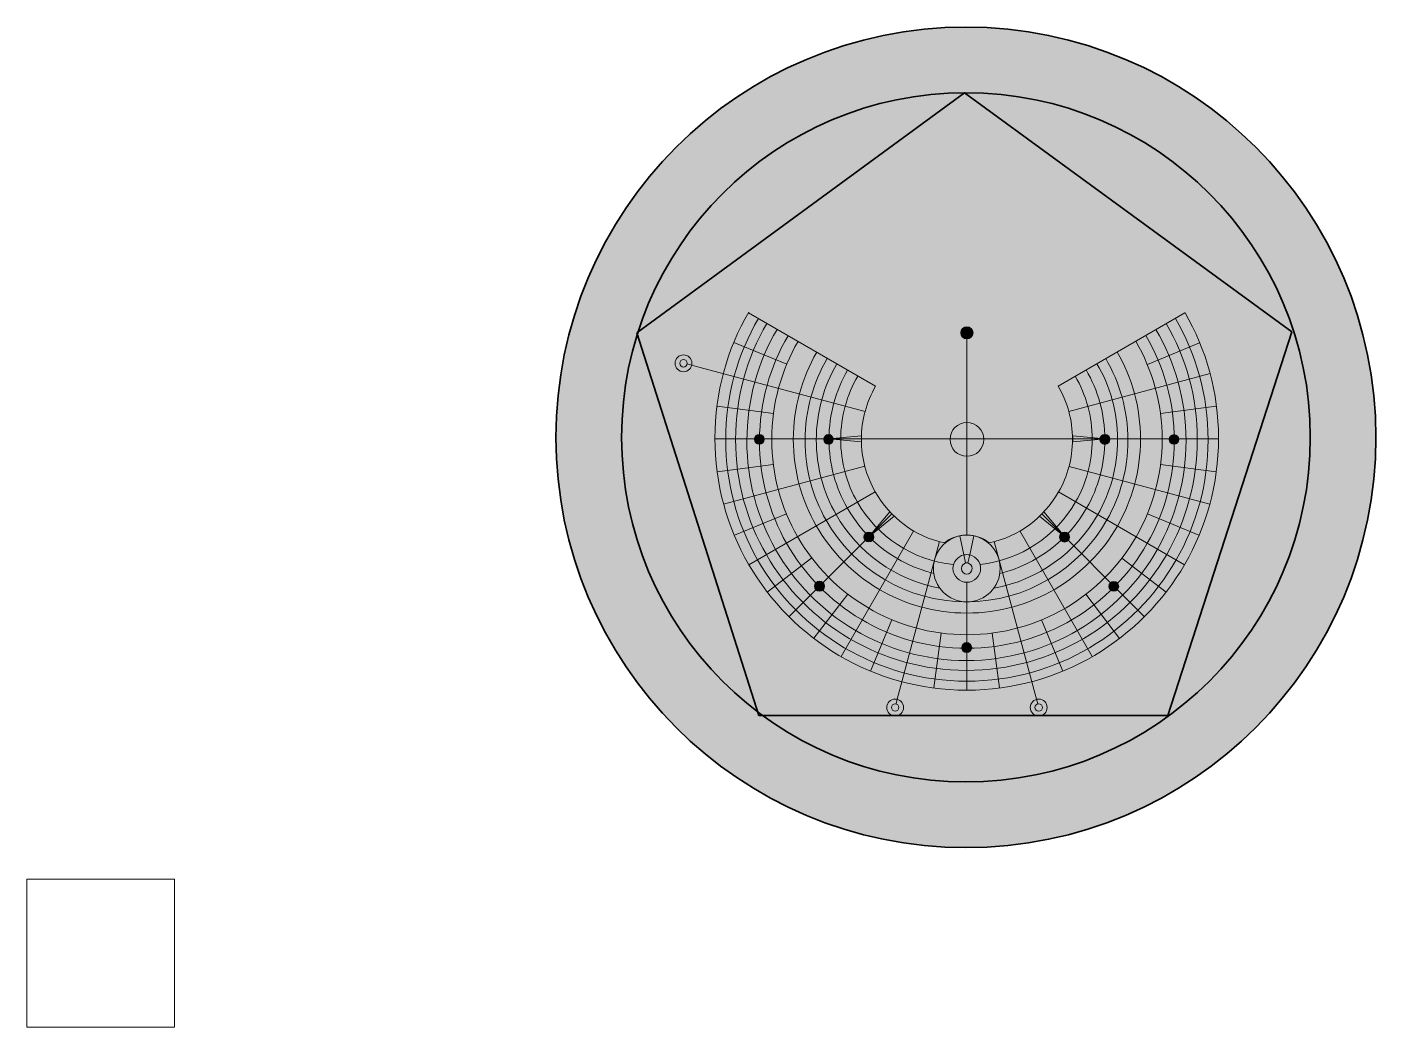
# Model space of a CAD drawing. Header units: millimetres. Extents: x 47.7 to 129.9, y -184.5 to -123.6.
import ezdxf

# ---------------------------------------------------------------- set-up
doc = ezdxf.new("R2010")
doc.units = ezdxf.units.MM
doc.header["$MEASUREMENT"] = 0
doc.layers.add('Layer 1', color=7, linetype='Continuous', lineweight=0)
doc.layers.add('Layer 2', color=7, linetype='Continuous', lineweight=0)
picture_1 = doc.add_image_def('image1.png', size_in_pixel=(300, 300))

# ---------------------------------------------------------------- blocks, each defined once
blk = doc.blocks.new('Block_0')
at = {"layer": 'Layer 2', "color": 7, "lineweight": 35}
for p, q in [((104.843, -127.574), (84.852, -142.21)), ((124.788, -142.153), (104.843, -127.574)), ((84.852, -142.21), (92.283, -165.525)), ((117.244, -165.525), (124.788, -142.153)), ((92.283, -165.525), (117.244, -165.525))]:
    blk.add_line(p, q, dxfattribs=at)

msp = doc.modelspace()

# ---------------------------------------------------------------- hatches: boundary and pattern name
at = {"layer": 'Layer 1'}
h = msp.add_hatch(color=7, dxfattribs=at)
h.dxf.hatch_style = 2
edge = h.paths.add_edge_path()
edge.add_arc((104.983, -142.203), 0.372, 0, 360)
h = msp.add_hatch(color=7, dxfattribs=at)
h.dxf.hatch_style = 2
edge = h.paths.add_edge_path()
edge.add_spline(control_points=[(87.701, -144.291), (87.574, -144.291), (87.472, -144.189), (87.472, -144.062), (87.472, -143.936), (87.574, -143.833), (87.701, -143.833), (87.827, -143.833), (87.93, -143.936), (87.93, -144.062), (87.93, -144.189), (87.827, -144.291), (87.701, -144.291)], knot_values=[0, 0, 0, 0, 1, 1, 1, 2, 2, 2, 3, 3, 3, 4, 4, 4, 4], degree=3, periodic=0)
edge = h.paths.add_edge_path()
edge.add_spline(control_points=[(87.701, -143.547), (87.416, -143.547), (87.186, -143.778), (87.186, -144.062), (87.186, -144.347), (87.416, -144.577), (87.701, -144.577), (87.985, -144.577), (88.216, -144.347), (88.216, -144.062), (88.216, -143.778), (87.985, -143.547), (87.701, -143.547)], knot_values=[0, 0, 0, 0, 1, 1, 1, 2, 2, 2, 3, 3, 3, 4, 4, 4, 4], degree=3, periodic=0)
h = msp.add_hatch(color=7, dxfattribs=at)
h.dxf.hatch_style = 2
edge = h.paths.add_edge_path()
edge.add_arc((104.983, -148.698), 1.03, 0, 360)
h = msp.add_hatch(color=7, dxfattribs=at)
h.dxf.hatch_style = 2
edge = h.paths.add_edge_path()
edge.add_arc((92.328, -148.698), 0.298, 0, 360)
h = msp.add_hatch(color=7, dxfattribs=at)
h.dxf.hatch_style = 2
edge = h.paths.add_edge_path()
edge.add_arc((96.542, -148.698), 0.292, 0, 360)
h = msp.add_hatch(color=7, dxfattribs=at)
h.dxf.hatch_style = 2
edge = h.paths.add_edge_path()
edge.add_spline(control_points=[(96.571, -148.669), (96.571, -148.669), (98.548, -148.483), (98.548, -148.483), (98.546, -148.543), (98.545, -148.605), (98.545, -148.669), (98.545, -148.733), (98.546, -148.795), (98.548, -148.855), (98.548, -148.855), (96.571, -148.669), (96.571, -148.669)], knot_values=[0, 0, 0, 0, 1, 1, 1, 2, 2, 2, 3, 3, 3, 4, 4, 4, 4], degree=3, periodic=0)
h = msp.add_hatch(color=7, dxfattribs=at)
h.dxf.hatch_style = 2
edge = h.paths.add_edge_path()
edge.add_spline(control_points=[(113.412, -148.669), (113.412, -148.669), (111.435, -148.483), (111.435, -148.483), (111.436, -148.543), (111.437, -148.605), (111.437, -148.669), (111.437, -148.733), (111.436, -148.795), (111.435, -148.855), (111.435, -148.855), (113.412, -148.669), (113.412, -148.669)], knot_values=[0, 0, 0, 0, 1, 1, 1, 2, 2, 2, 3, 3, 3, 4, 4, 4, 4], degree=3, periodic=0)
h = msp.add_hatch(color=7, dxfattribs=at)
h.dxf.hatch_style = 2
edge = h.paths.add_edge_path()
edge.add_arc((113.395, -148.698), 0.303, 0, 360)
h = msp.add_hatch(color=7, dxfattribs=at)
h.dxf.hatch_style = 2
edge = h.paths.add_edge_path()
edge.add_arc((117.61, -148.698), 0.289, 0, 360)
h = msp.add_hatch(color=7, dxfattribs=at)
h.dxf.hatch_style = 2
edge = h.paths.add_edge_path()
edge.add_spline(control_points=[(99.006, -154.633), (99.006, -154.633), (100.273, -153.103), (100.273, -153.103), (100.314, -153.147), (100.357, -153.192), (100.402, -153.237), (100.447, -153.282), (100.492, -153.325), (100.536, -153.367), (100.536, -153.367), (99.006, -154.633), (99.006, -154.633)], knot_values=[0, 0, 0, 0, 1, 1, 1, 2, 2, 2, 3, 3, 3, 4, 4, 4, 4], degree=3, periodic=0)
h = msp.add_hatch(color=7, dxfattribs=at)
h.dxf.hatch_style = 2
edge = h.paths.add_edge_path()
edge.add_spline(control_points=[(110.948, -154.633), (110.948, -154.633), (109.681, -153.103), (109.681, -153.103), (109.64, -153.147), (109.597, -153.192), (109.552, -153.237), (109.507, -153.282), (109.462, -153.325), (109.418, -153.367), (109.418, -153.367), (110.948, -154.633), (110.948, -154.633)], knot_values=[0, 0, 0, 0, 1, 1, 1, 2, 2, 2, 3, 3, 3, 4, 4, 4, 4], degree=3, periodic=0)
h = msp.add_hatch(color=7, dxfattribs=at)
h.dxf.hatch_style = 2
edge = h.paths.add_edge_path()
edge.add_arc((99.003, -154.649), 0.3, 0, 360)
h = msp.add_hatch(color=7, dxfattribs=at)
h.dxf.hatch_style = 2
edge = h.paths.add_edge_path()
edge.add_spline(control_points=[(105.401, -154.575), (105.401, -154.575), (105.152, -155.741), (105.152, -155.741), (105.152, -155.741), (105.048, -156.227), (105.048, -156.227), (105.025, -156.222), (105.001, -156.218), (104.976, -156.218), (104.951, -156.218), (104.927, -156.222), (104.904, -156.227), (104.904, -156.227), (104.8, -155.741), (104.8, -155.741), (104.8, -155.741), (104.551, -154.575), (104.551, -154.575), (104.662, -154.551), (104.801, -154.532), (104.961, -154.53), (105.135, -154.529), (105.284, -154.55), (105.401, -154.575)], knot_values=[0, 0, 0, 0, 1, 1, 1, 2, 2, 2, 3, 3, 3, 4, 4, 4, 5, 5, 5, 6, 6, 6, 7, 7, 7, 8, 8, 8, 8], degree=3, periodic=0)
h = msp.add_hatch(color=7, dxfattribs=at)
h.dxf.hatch_style = 2
edge = h.paths.add_edge_path()
edge.add_arc((110.935, -154.649), 0.303, 0, 360)
h = msp.add_hatch(color=7, dxfattribs=at)
h.dxf.hatch_style = 2
edge = h.paths.add_edge_path()
edge.add_spline(control_points=[(104.976, -156.911), (104.799, -156.911), (104.656, -156.756), (104.656, -156.565), (104.656, -156.4), (104.762, -156.263), (104.904, -156.227), (104.927, -156.222), (104.951, -156.218), (104.976, -156.218), (105.001, -156.218), (105.025, -156.222), (105.048, -156.227), (105.19, -156.263), (105.296, -156.4), (105.296, -156.565), (105.296, -156.756), (105.153, -156.911), (104.976, -156.911)], knot_values=[0, 0, 0, 0, 1, 1, 1, 2, 2, 2, 3, 3, 3, 4, 4, 4, 5, 5, 5, 6, 6, 6, 6], degree=3, periodic=0)
edge = h.paths.add_edge_path()
edge.add_spline(control_points=[(105.152, -155.741), (105.095, -155.728), (105.036, -155.722), (104.976, -155.722), (104.916, -155.722), (104.857, -155.728), (104.8, -155.741), (104.419, -155.821), (104.133, -156.159), (104.133, -156.565), (104.133, -157.03), (104.51, -157.408), (104.976, -157.408), (105.441, -157.408), (105.819, -157.03), (105.819, -156.565), (105.819, -156.16), (105.533, -155.821), (105.152, -155.741)], knot_values=[0, 0, 0, 0, 1, 1, 1, 2, 2, 2, 3, 3, 3, 4, 4, 4, 5, 5, 5, 6, 6, 6, 6], degree=3, periodic=0)
h = msp.add_hatch(color=7, dxfattribs=at)
h.dxf.hatch_style = 2
edge = h.paths.add_edge_path()
edge.add_arc((95.993, -157.648), 0.306, 0, 360)
h = msp.add_hatch(color=7, dxfattribs=at)
h.dxf.hatch_style = 2
edge = h.paths.add_edge_path()
edge.add_arc((113.939, -157.654), 0.298, 0, 360)
h = msp.add_hatch(color=7, dxfattribs=at)
h.dxf.hatch_style = 2
edge = h.paths.add_edge_path()
edge.add_arc((104.969, -161.388), 0.306, 0, 360)
h = msp.add_hatch(color=7, dxfattribs=at)
h.dxf.hatch_style = 2
edge = h.paths.add_edge_path()
edge.add_spline(control_points=[(100.605, -165.265), (100.479, -165.265), (100.376, -165.162), (100.376, -165.036), (100.376, -164.909), (100.479, -164.807), (100.605, -164.807), (100.732, -164.807), (100.834, -164.909), (100.834, -165.036), (100.834, -165.162), (100.732, -165.265), (100.605, -165.265)], knot_values=[0, 0, 0, 0, 1, 1, 1, 2, 2, 2, 3, 3, 3, 4, 4, 4, 4], degree=3, periodic=0)
edge = h.paths.add_edge_path()
edge.add_spline(control_points=[(100.605, -164.521), (100.321, -164.521), (100.09, -164.751), (100.09, -165.036), (100.09, -165.32), (100.321, -165.551), (100.605, -165.551), (100.89, -165.551), (101.12, -165.32), (101.12, -165.036), (101.12, -164.751), (100.89, -164.521), (100.605, -164.521)], knot_values=[0, 0, 0, 0, 1, 1, 1, 2, 2, 2, 3, 3, 3, 4, 4, 4, 4], degree=3, periodic=0)
h = msp.add_hatch(color=7, dxfattribs=at)
h.dxf.hatch_style = 2
edge = h.paths.add_edge_path()
edge.add_spline(control_points=[(109.361, -165.265), (109.234, -165.265), (109.132, -165.162), (109.132, -165.036), (109.132, -164.909), (109.234, -164.807), (109.361, -164.807), (109.487, -164.807), (109.59, -164.909), (109.59, -165.036), (109.59, -165.162), (109.487, -165.265), (109.361, -165.265)], knot_values=[0, 0, 0, 0, 1, 1, 1, 2, 2, 2, 3, 3, 3, 4, 4, 4, 4], degree=3, periodic=0)
edge = h.paths.add_edge_path()
edge.add_spline(control_points=[(109.361, -164.521), (109.076, -164.521), (108.846, -164.751), (108.846, -165.036), (108.846, -165.32), (109.076, -165.551), (109.361, -165.551), (109.645, -165.551), (109.876, -165.32), (109.876, -165.036), (109.876, -164.751), (109.645, -164.521), (109.361, -164.521)], knot_values=[0, 0, 0, 0, 1, 1, 1, 2, 2, 2, 3, 3, 3, 4, 4, 4, 4], degree=3, periodic=0)
at = {"layer": 'Layer 2'}
h = msp.add_hatch(color=7, dxfattribs=at)
h.dxf.hatch_style = 2
edge = h.paths.add_edge_path()
edge.add_arc((104.923, -148.574), 25, 0, 360)

# ---------------------------------------------------------------- linework, layer by layer
at = {"layer": 'Layer 1', "color": 7, "lineweight": 18}
for p, q in [((93.991, -144.122), (90.777, -142.79)), ((119.161, -142.808), (115.985, -144.124)), ((98.769, -147.008), (88.639, -144.294)), ((119.819, -144.69), (111.195, -147.001)), ((93.184, -147.118), (89.747, -146.665)), ((120.191, -146.665), (116.781, -147.114)), ((89.618, -148.669), (120.32, -148.669)), ((93.177, -150.221), (89.747, -150.673)), ((98.755, -150.334), (90.147, -152.64)), ((119.79, -152.64), (111.209, -150.341)), ((120.191, -150.673), (116.789, -150.225)), ((99.391, -151.889), (91.692, -156.334)), ((118.245, -156.334), (110.568, -151.902)), ((93.971, -153.225), (90.805, -154.536)), ((100.409, -153.229), (94.139, -159.499)), ((115.799, -159.499), (109.542, -153.243)), ((119.132, -154.536), (115.991, -153.235)), ((101.741, -154.26), (97.312, -161.931)), ((112.626, -161.931), (108.204, -154.273)), ((95.52, -155.919), (92.808, -158)), ((117.129, -158), (114.435, -155.933)), ((105.605, -157.087), (105.604, -157.087)), ((104.983, -157.41), (104.969, -163.991)), ((97.714, -158.124), (95.649, -160.815)), ((114.297, -160.825), (112.234, -158.138)), ((100.404, -159.688), (99.108, -162.818)), ((110.829, -162.818), (109.537, -159.698)), ((103.412, -160.498), (102.97, -163.848)), ((106.967, -163.848), (106.526, -160.501))]:
    msp.add_line(p, q, dxfattribs=at)
for points in [[(104.975, -154.535), (104.979, -148.669), (104.983, -142.203)], [(88.639, -144.294), (88.203, -144.177), (87.926, -144.102)], [(104.969, -148.669), (104.975, -148.679), (104.975, -148.68), (104.976, -148.681)], [(104.969, -148.669), (104.973, -148.673), (104.977, -148.677)], [(104.971, -148.665), (104.973, -148.673), (104.975, -148.679), (104.975, -148.68), (104.976, -148.682), (104.976, -148.682)], [(104.551, -154.575)], [(100.664, -164.814), (100.738, -164.538), (103.309, -154.916)], [(106.648, -154.918), (109.227, -164.538), (109.302, -164.814)]]:
    msp.add_lwpolyline(points, dxfattribs=at)
for centre, radius in [((104.983, -142.203), 0.372), ((104.983, -148.698), 1.03), ((92.328, -148.698), 0.298), ((96.542, -148.698), 0.292), ((113.395, -148.698), 0.303), ((117.61, -148.698), 0.289), ((99.003, -154.649), 0.3), ((104.976, -156.565), 2.034), ((110.935, -154.649), 0.303), ((95.993, -157.648), 0.306), ((113.939, -157.654), 0.298), ((104.969, -161.388), 0.306)]:
    msp.add_circle(centre, radius, dxfattribs=at)
for points, knots in [([(91.664, -140.987), (91.664, -140.987), (99.416, -145.463), (99.416, -145.463), (98.862, -146.413), (98.545, -147.519), (98.545, -148.698), (98.545, -149.859), (98.853, -150.949), (99.391, -151.889), (100.292, -153.465), (101.783, -154.623), (103.616, -155.002), (103.969, -154.708), (104.48, -154.53), (104.976, -154.53), (105.473, -154.53), (105.985, -154.709), (106.339, -155.004), (108.172, -154.629), (109.664, -153.474), (110.568, -151.902), (111.111, -150.958), (111.421, -149.864), (111.421, -148.698), (111.421, -147.513), (111.101, -146.404), (110.543, -145.451), (110.543, -145.451), (118.274, -140.987), (118.274, -140.987), (118.274, -140.987), (118.279, -140.984), (118.288, -140.979), (119.584, -143.231), (120.324, -145.841), (120.324, -148.625), (120.324, -151.418), (119.579, -154.037), (118.275, -156.293), (115.622, -160.888), (110.656, -163.981), (104.969, -163.981), (99.281, -163.981), (94.316, -160.888), (91.662, -156.293), (90.359, -154.037), (89.613, -151.418), (89.613, -148.625), (89.613, -145.823), (90.363, -143.197), (91.675, -140.935)], [0, 0, 0, 0, 1, 1, 1, 2, 2, 2, 3, 3, 3, 4, 4, 4, 5, 5, 5, 6, 6, 6, 7, 7, 7, 8, 8, 8, 9, 9, 9, 10, 10, 10, 11, 11, 11, 12, 12, 12, 13, 13, 13, 14, 14, 14, 15, 15, 15, 16, 16, 16, 17, 17, 17, 17]), ([(92.266, -141.335), (91, -143.507), (90.276, -146.032), (90.276, -148.726), (90.276, -151.385), (90.982, -153.879), (92.216, -156.032), (94.752, -160.454), (99.52, -163.433), (104.983, -163.433), (110.441, -163.433), (115.205, -160.46), (117.743, -156.044), (118.982, -153.889), (119.69, -151.39), (119.69, -148.726), (119.69, -146.027), (118.963, -143.497), (117.693, -141.323)], [0, 0, 0, 0, 1, 1, 1, 2, 2, 2, 3, 3, 3, 4, 4, 4, 5, 5, 5, 6, 6, 6, 6]), ([(92.777, -141.63), (91.569, -143.707), (90.877, -146.122), (90.877, -148.698), (90.877, -151.256), (91.559, -153.655), (92.752, -155.722), (95.184, -159.938), (99.738, -162.775), (104.954, -162.775), (110.176, -162.775), (114.733, -159.932), (117.164, -155.71), (118.352, -153.645), (119.032, -151.251), (119.032, -148.698), (119.032, -146.127), (118.343, -143.717), (117.139, -141.643)], [0, 0, 0, 0, 1, 1, 1, 2, 2, 2, 3, 3, 3, 4, 4, 4, 5, 5, 5, 6, 6, 6, 6]), ([(93.409, -141.995), (92.236, -143.986), (91.564, -146.306), (91.564, -148.783), (91.564, -151.19), (92.198, -153.449), (93.31, -155.4), (95.614, -159.446), (99.965, -162.174), (104.954, -162.174), (109.949, -162.174), (114.304, -159.441), (116.606, -155.388), (117.713, -153.439), (118.345, -151.185), (118.345, -148.783), (118.345, -146.311), (117.675, -143.995), (116.507, -142.007)], [0, 0, 0, 0, 1, 1, 1, 2, 2, 2, 3, 3, 3, 4, 4, 4, 5, 5, 5, 6, 6, 6, 6]), ([(94.075, -142.38), (92.97, -144.258), (92.336, -146.447), (92.336, -148.783), (92.336, -151.05), (92.932, -153.176), (93.976, -155.016), (96.149, -158.846), (100.264, -161.43), (104.983, -161.43), (109.697, -161.43), (113.808, -158.852), (115.983, -155.028), (117.031, -153.186), (117.63, -151.055), (117.63, -148.783), (117.63, -146.442), (116.993, -144.248), (115.884, -142.367)], [0, 0, 0, 0, 1, 1, 1, 2, 2, 2, 3, 3, 3, 4, 4, 4, 5, 5, 5, 6, 6, 6, 6]), ([(94.682, -142.73), (93.663, -144.484), (93.08, -146.523), (93.08, -148.698), (93.08, -150.855), (93.654, -152.878), (94.657, -154.623), (96.711, -158.195), (100.566, -160.601), (104.983, -160.601), (109.395, -160.601), (113.246, -158.201), (115.302, -154.635), (116.309, -152.887), (116.886, -150.86), (116.886, -148.698), (116.886, -146.518), (116.3, -144.475), (115.277, -142.718)], [0, 0, 0, 0, 1, 1, 1, 2, 2, 2, 3, 3, 3, 4, 4, 4, 5, 5, 5, 6, 6, 6, 6]), ([(87.701, -143.547), (87.416, -143.547), (87.186, -143.778), (87.186, -144.062), (87.186, -144.347), (87.416, -144.577), (87.701, -144.577), (87.985, -144.577), (88.216, -144.347), (88.216, -144.062), (88.216, -143.778), (87.985, -143.547), (87.701, -143.547)], [0, 0, 0, 0, 1, 1, 1, 2, 2, 2, 3, 3, 3, 4, 4, 4, 4]), ([(87.701, -144.291), (87.574, -144.291), (87.472, -144.189), (87.472, -144.062), (87.472, -143.936), (87.574, -143.833), (87.701, -143.833), (87.827, -143.833), (87.93, -143.936), (87.93, -144.062), (87.93, -144.189), (87.827, -144.291), (87.701, -144.291)], [0, 0, 0, 0, 1, 1, 1, 2, 2, 2, 3, 3, 3, 4, 4, 4, 4]), ([(95.822, -143.388), (94.915, -144.949), (94.396, -146.763), (94.396, -148.698), (94.396, -150.615), (94.906, -152.413), (95.797, -153.964), (97.624, -157.143), (101.053, -159.284), (104.983, -159.284), (108.908, -159.284), (112.333, -157.149), (114.162, -153.977), (115.058, -152.423), (115.57, -150.62), (115.57, -148.698), (115.57, -146.757), (115.048, -144.939), (114.137, -143.376)], [0, 0, 0, 0, 1, 1, 1, 2, 2, 2, 3, 3, 3, 4, 4, 4, 5, 5, 5, 6, 6, 6, 6]), ([(96.47, -143.762), (95.607, -145.226), (95.112, -146.933), (95.112, -148.755), (95.112, -150.524), (95.578, -152.184), (96.395, -153.619), (98.089, -156.593), (101.287, -158.598), (104.954, -158.598), (108.627, -158.598), (111.829, -156.587), (113.521, -153.606), (114.333, -152.175), (114.797, -150.519), (114.797, -148.755), (114.797, -146.938), (114.305, -145.235), (113.446, -143.775)], [0, 0, 0, 0, 1, 1, 1, 2, 2, 2, 3, 3, 3, 4, 4, 4, 5, 5, 5, 6, 6, 6, 6]), ([(97.049, -144.096), (96.254, -145.456), (95.798, -147.038), (95.798, -148.726), (95.798, -150.379), (96.235, -151.93), (96.999, -153.27), (98.32, -155.585), (100.618, -157.27), (103.331, -157.763)], [0, 0, 0, 0, 1, 1, 1, 2, 2, 2, 3, 3, 3, 3]), ([(97.706, -144.476), (96.984, -145.716), (96.571, -147.159), (96.571, -148.698), (96.571, -150.219), (96.975, -151.646), (97.681, -152.877), (98.808, -154.843), (100.707, -156.31), (102.964, -156.866)], [0, 0, 0, 0, 1, 1, 1, 2, 2, 2, 3, 3, 3, 3]), ([(112.91, -144.084), (113.709, -145.446), (114.168, -147.033), (114.168, -148.726), (114.168, -150.384), (113.728, -151.94), (112.96, -153.283), (111.636, -155.596), (109.334, -157.278), (106.618, -157.765)], [0, 0, 0, 0, 1, 1, 1, 2, 2, 2, 3, 3, 3, 3]), ([(112.253, -144.463), (112.979, -145.707), (113.395, -147.154), (113.395, -148.698), (113.395, -150.224), (112.989, -151.655), (112.278, -152.889), (111.147, -154.853), (109.247, -156.317), (106.988, -156.87)], [0, 0, 0, 0, 1, 1, 1, 2, 2, 2, 3, 3, 3, 3]), ([(98.329, -144.835), (97.666, -145.97), (97.286, -147.289), (97.286, -148.698), (97.286, -150.088), (97.656, -151.393), (98.304, -152.517), (99.504, -154.603), (101.656, -156.07), (104.168, -156.326)], [0, 0, 0, 0, 1, 1, 1, 2, 2, 2, 3, 3, 3, 3]), ([(111.587, -144.848), (112.246, -145.979), (112.623, -147.294), (112.623, -148.698), (112.623, -150.083), (112.255, -151.383), (111.612, -152.505), (110.42, -154.585), (108.281, -156.053), (105.783, -156.322)], [0, 0, 0, 0, 1, 1, 1, 2, 2, 2, 3, 3, 3, 3]), ([(96.571, -148.669), (96.571, -148.669), (98.548, -148.483), (98.548, -148.483), (98.546, -148.543), (98.545, -148.605), (98.545, -148.669), (98.545, -148.733), (98.546, -148.795), (98.548, -148.855), (98.548, -148.855), (96.571, -148.669), (96.571, -148.669)], [0, 0, 0, 0, 1, 1, 1, 2, 2, 2, 3, 3, 3, 4, 4, 4, 4]), ([(113.412, -148.669), (113.412, -148.669), (111.435, -148.483), (111.435, -148.483), (111.436, -148.543), (111.437, -148.605), (111.437, -148.669), (111.437, -148.733), (111.436, -148.795), (111.435, -148.855), (111.435, -148.855), (113.412, -148.669), (113.412, -148.669)], [0, 0, 0, 0, 1, 1, 1, 2, 2, 2, 3, 3, 3, 4, 4, 4, 4]), ([(99.006, -154.633), (99.006, -154.633), (100.273, -153.103), (100.273, -153.103), (100.314, -153.147), (100.357, -153.192), (100.402, -153.237), (100.447, -153.282), (100.492, -153.325), (100.536, -153.367), (100.536, -153.367), (99.006, -154.633), (99.006, -154.633)], [0, 0, 0, 0, 1, 1, 1, 2, 2, 2, 3, 3, 3, 4, 4, 4, 4]), ([(110.948, -154.633), (110.948, -154.633), (109.681, -153.103), (109.681, -153.103), (109.64, -153.147), (109.597, -153.192), (109.552, -153.237), (109.507, -153.282), (109.462, -153.325), (109.418, -153.367), (109.418, -153.367), (110.948, -154.633), (110.948, -154.633)], [0, 0, 0, 0, 1, 1, 1, 2, 2, 2, 3, 3, 3, 4, 4, 4, 4]), ([(105.401, -154.575), (105.401, -154.575), (105.152, -155.741), (105.152, -155.741), (105.152, -155.741), (105.048, -156.227), (105.048, -156.227), (105.025, -156.222), (105.001, -156.218), (104.976, -156.218), (104.951, -156.218), (104.927, -156.222), (104.904, -156.227), (104.904, -156.227), (104.8, -155.741), (104.8, -155.741), (104.8, -155.741), (104.551, -154.575), (104.551, -154.575), (104.662, -154.551), (104.801, -154.532), (104.961, -154.53), (105.135, -154.529), (105.284, -154.55), (105.401, -154.575)], [0, 0, 0, 0, 1, 1, 1, 2, 2, 2, 3, 3, 3, 4, 4, 4, 5, 5, 5, 6, 6, 6, 7, 7, 7, 8, 8, 8, 8]), ([(105.152, -155.741), (105.095, -155.728), (105.036, -155.722), (104.976, -155.722), (104.916, -155.722), (104.857, -155.728), (104.8, -155.741), (104.419, -155.821), (104.133, -156.159), (104.133, -156.565), (104.133, -157.03), (104.51, -157.408), (104.976, -157.408), (105.441, -157.408), (105.819, -157.03), (105.819, -156.565), (105.819, -156.16), (105.533, -155.821), (105.152, -155.741)], [0, 0, 0, 0, 1, 1, 1, 2, 2, 2, 3, 3, 3, 4, 4, 4, 5, 5, 5, 6, 6, 6, 6]), ([(104.976, -156.911), (104.799, -156.911), (104.656, -156.756), (104.656, -156.565), (104.656, -156.4), (104.762, -156.263), (104.904, -156.227), (104.927, -156.222), (104.951, -156.218), (104.976, -156.218), (105.001, -156.218), (105.025, -156.222), (105.048, -156.227), (105.19, -156.263), (105.296, -156.4), (105.296, -156.565), (105.296, -156.756), (105.153, -156.911), (104.976, -156.911)], [0, 0, 0, 0, 1, 1, 1, 2, 2, 2, 3, 3, 3, 4, 4, 4, 5, 5, 5, 6, 6, 6, 6]), ([(100.605, -164.521), (100.321, -164.521), (100.09, -164.751), (100.09, -165.036), (100.09, -165.32), (100.321, -165.551), (100.605, -165.551), (100.89, -165.551), (101.12, -165.32), (101.12, -165.036), (101.12, -164.751), (100.89, -164.521), (100.605, -164.521)], [0, 0, 0, 0, 1, 1, 1, 2, 2, 2, 3, 3, 3, 4, 4, 4, 4]), ([(109.361, -164.521), (109.076, -164.521), (108.846, -164.751), (108.846, -165.036), (108.846, -165.32), (109.076, -165.551), (109.361, -165.551), (109.645, -165.551), (109.876, -165.32), (109.876, -165.036), (109.876, -164.751), (109.645, -164.521), (109.361, -164.521)], [0, 0, 0, 0, 1, 1, 1, 2, 2, 2, 3, 3, 3, 4, 4, 4, 4]), ([(100.605, -165.265), (100.479, -165.265), (100.376, -165.162), (100.376, -165.036), (100.376, -164.909), (100.479, -164.807), (100.605, -164.807), (100.732, -164.807), (100.834, -164.909), (100.834, -165.036), (100.834, -165.162), (100.732, -165.265), (100.605, -165.265)], [0, 0, 0, 0, 1, 1, 1, 2, 2, 2, 3, 3, 3, 4, 4, 4, 4]), ([(109.361, -165.265), (109.234, -165.265), (109.132, -165.162), (109.132, -165.036), (109.132, -164.909), (109.234, -164.807), (109.361, -164.807), (109.487, -164.807), (109.59, -164.909), (109.59, -165.036), (109.59, -165.162), (109.487, -165.265), (109.361, -165.265)], [0, 0, 0, 0, 1, 1, 1, 2, 2, 2, 3, 3, 3, 4, 4, 4, 4])]:
    msp.add_open_spline(points, degree=3, knots=knots, dxfattribs=at)
at = {"layer": 'Layer 2', "color": 250, "lineweight": 35}
for radius in [25, 21]:
    msp.add_circle((104.923, -148.574), radius, dxfattribs=at)

# ---------------------------------------------------------------- block references
at = {"layer": 'Layer 2'}
msp.add_blockref('Block_0', (0, 0), dxfattribs=at)

# ---------------------------------------------------------------- pictures from other files: only their frames are drawn
image = msp.add_image(picture_1, insert=(47.663, -184.508), size_in_units=(9, 9), dxfattribs=at)

doc.saveas('drawing.dxf')
